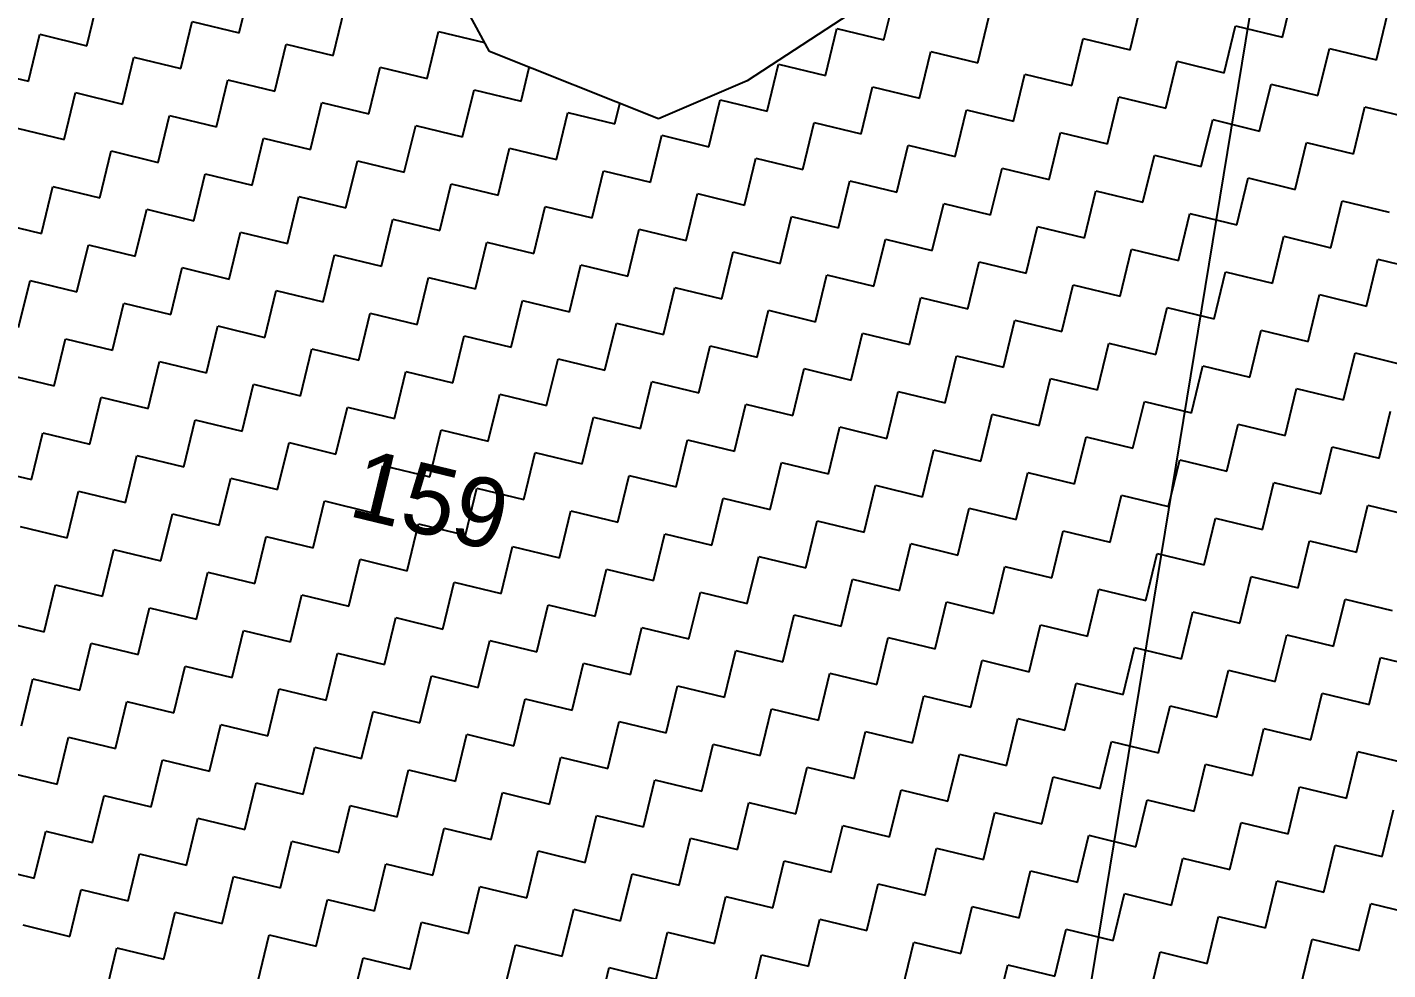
# Model space of a CAD drawing. Header units: metres. Extents: x 280481 to 282563, y 2046849 to 2049468.
# Drawn here: x 281328.6 to 281399.5, y 2048071.5 to 2048120.6 of the extents above; entities that cross this region are included whole.
import ezdxf
from ezdxf.enums import TextEntityAlignment as Align

# ---------------------------------------------------------------- set-up
doc = ezdxf.new("R2010")
doc.units = ezdxf.units.M
for name, color, linetype in [('POLY_HATCH', 12, 'Continuous'), ('POLY_PARCEL', 6, 'Continuous'), ('TEXT_PARCEL', 7, 'Continuous')]:
    doc.layers.add(name, color=color, linetype=linetype)
doc.styles.add('TEXT_MAP', font='')
doc.styles.get('TEXT_MAP').set_extended_font_data('Kruti Dev 050')

msp = doc.modelspace()

# ---------------------------------------------------------------- linework, layer by layer
at = {"layer": 'POLY_HATCH'}
for p, q in [((281352.683, 2048119.329), (281348.645, 2048126.855)), ((281372.253, 2048121.823), (281366.105, 2048117.799)), ((281361.487, 2048115.817), (281352.683, 2048119.329)), ((281366.105, 2048117.799), (281361.487, 2048115.817))]:
    msp.add_line(p, q, dxfattribs=at)
at = {"layer": 'POLY_HATCH', "linetype": 'Continuous'}
for p, q in [((281339.653, 2048120.302), (281340.246, 2048122.749)), ((281393.993, 2048120.082), (281394.586, 2048122.528)), ((281331.721, 2048119.635), (281332.314, 2048122.081)), ((281373.236, 2048119.933), (281373.711, 2048121.892)), ((281386.061, 2048119.414), (281386.654, 2048121.861)), ((281344.546, 2048119.116), (281345.139, 2048121.563)), ((281378.129, 2048118.747), (281378.722, 2048121.193)), ((281398.886, 2048118.896), (281399.479, 2048121.342)), ((281336.614, 2048118.449), (281337.207, 2048120.895)), ((281337.207, 2048120.895), (281339.653, 2048120.302)), ((281349.439, 2048117.93), (281350.032, 2048120.377)), ((281350.032, 2048120.377), (281352.433, 2048119.795)), ((281370.197, 2048118.079), (281370.79, 2048120.526)), ((281370.79, 2048120.526), (281373.236, 2048119.933)), ((281390.954, 2048118.229), (281391.547, 2048120.675)), ((281391.547, 2048120.675), (281393.993, 2048120.082)), ((281328.682, 2048117.781), (281329.275, 2048120.228)), ((281329.275, 2048120.228), (281331.721, 2048119.635)), ((281341.507, 2048117.263), (281342.1, 2048119.709)), ((281342.1, 2048119.709), (281344.546, 2048119.116)), ((281383.022, 2048117.561), (281383.615, 2048120.007)), ((281383.615, 2048120.007), (281386.061, 2048119.414)), ((281333.575, 2048116.595), (281334.168, 2048119.042)), ((281334.168, 2048119.042), (281336.614, 2048118.449)), ((281375.089, 2048116.893), (281375.682, 2048119.34)), ((281375.682, 2048119.34), (281378.129, 2048118.747)), ((281395.847, 2048117.043), (281396.44, 2048119.489)), ((281396.44, 2048119.489), (281398.886, 2048118.896)), ((281326.235, 2048118.374), (281328.682, 2048117.781)), ((281346.4, 2048116.077), (281346.993, 2048118.523)), ((281346.993, 2048118.523), (281349.439, 2048117.93)), ((281354.332, 2048116.744), (281354.758, 2048118.501)), ((281367.157, 2048116.226), (281367.75, 2048118.672)), ((281367.75, 2048118.672), (281370.197, 2048118.079)), ((281387.915, 2048116.375), (281388.508, 2048118.821)), ((281388.508, 2048118.821), (281390.954, 2048118.229)), ((281338.468, 2048115.409), (281339.06, 2048117.856)), ((281339.06, 2048117.856), (281341.507, 2048117.263)), ((281372.05, 2048115.04), (281372.643, 2048117.486)), ((281372.643, 2048117.486), (281375.089, 2048116.893)), ((281379.982, 2048115.708), (281380.575, 2048118.154)), ((281380.575, 2048118.154), (281383.022, 2048117.561)), ((281392.807, 2048115.189), (281393.4, 2048117.636)), ((281393.4, 2048117.636), (281395.847, 2048117.043)), ((281330.535, 2048114.742), (281331.128, 2048117.188)), ((281331.128, 2048117.188), (281333.575, 2048116.595)), ((281351.293, 2048114.891), (281351.886, 2048117.337)), ((281351.886, 2048117.337), (281354.332, 2048116.744)), ((281364.118, 2048114.373), (281364.711, 2048116.819)), ((281364.711, 2048116.819), (281367.157, 2048116.226)), ((281384.875, 2048114.522), (281385.468, 2048116.968)), ((281385.468, 2048116.968), (281387.915, 2048116.375)), ((281343.36, 2048114.223), (281343.953, 2048116.67)), ((281343.953, 2048116.67), (281346.4, 2048116.077)), ((281356.185, 2048113.705), (281356.778, 2048116.151)), ((281356.778, 2048116.151), (281359.225, 2048115.558)), ((281359.225, 2048115.558), (281359.481, 2048116.617)), ((281376.943, 2048113.854), (281377.536, 2048116.301)), ((281377.536, 2048116.301), (281379.982, 2048115.708)), ((281397.7, 2048114.003), (281398.293, 2048116.45)), ((281398.293, 2048116.45), (281400.74, 2048115.857)), ((281335.428, 2048113.556), (281336.021, 2048116.002)), ((281336.021, 2048116.002), (281338.468, 2048115.409)), ((281348.253, 2048113.038), (281348.846, 2048115.484)), ((281348.846, 2048115.484), (281351.293, 2048114.891)), ((281369.011, 2048113.187), (281369.604, 2048115.633)), ((281369.604, 2048115.633), (281372.05, 2048115.04)), ((281389.768, 2048113.336), (281390.361, 2048115.782)), ((281390.361, 2048115.782), (281392.807, 2048115.189)), ((281328.089, 2048115.335), (281330.535, 2048114.742)), ((281340.321, 2048112.37), (281340.914, 2048114.816)), ((281340.914, 2048114.816), (281343.36, 2048114.223)), ((281361.078, 2048112.519), (281361.671, 2048114.966)), ((281361.671, 2048114.966), (281364.118, 2048114.373)), ((281381.836, 2048112.668), (281382.429, 2048115.115)), ((281382.429, 2048115.115), (281384.875, 2048114.522)), ((281332.389, 2048111.703), (281332.982, 2048114.149)), ((281332.982, 2048114.149), (281335.428, 2048113.556)), ((281353.146, 2048111.852), (281353.739, 2048114.298)), ((281353.739, 2048114.298), (281356.185, 2048113.705)), ((281373.903, 2048112.001), (281374.496, 2048114.447)), ((281374.496, 2048114.447), (281376.943, 2048113.854)), ((281386.729, 2048111.482), (281387.322, 2048113.929)), ((281387.322, 2048113.929), (281389.768, 2048113.336)), ((281394.661, 2048112.15), (281395.254, 2048114.596)), ((281395.254, 2048114.596), (281397.7, 2048114.003)), ((281345.214, 2048111.184), (281345.807, 2048113.631)), ((281345.807, 2048113.631), (281348.253, 2048113.038)), ((281365.971, 2048111.333), (281366.564, 2048113.78)), ((281366.564, 2048113.78), (281369.011, 2048113.187)), ((281378.796, 2048110.815), (281379.389, 2048113.261)), ((281379.389, 2048113.261), (281381.836, 2048112.668)), ((281337.282, 2048110.517), (281337.875, 2048112.963)), ((281337.875, 2048112.963), (281340.321, 2048112.37)), ((281358.039, 2048110.666), (281358.632, 2048113.112)), ((281358.632, 2048113.112), (281361.078, 2048112.519)), ((281370.864, 2048110.147), (281371.457, 2048112.594)), ((281371.457, 2048112.594), (281373.903, 2048112.001)), ((281391.621, 2048110.296), (281392.214, 2048112.743)), ((281392.214, 2048112.743), (281394.661, 2048112.15)), ((281329.349, 2048109.849), (281329.942, 2048112.295)), ((281329.942, 2048112.295), (281332.389, 2048111.703)), ((281350.107, 2048109.998), (281350.7, 2048112.445)), ((281350.7, 2048112.445), (281353.146, 2048111.852)), ((281362.932, 2048109.48), (281363.525, 2048111.926)), ((281363.525, 2048111.926), (281365.971, 2048111.333)), ((281383.689, 2048109.629), (281384.282, 2048112.075)), ((281384.282, 2048112.075), (281386.729, 2048111.482)), ((281334.242, 2048108.663), (281334.835, 2048111.11)), ((281334.835, 2048111.11), (281337.282, 2048110.517)), ((281342.174, 2048109.331), (281342.767, 2048111.777)), ((281342.767, 2048111.777), (281345.214, 2048111.184)), ((281355, 2048108.812), (281355.593, 2048111.259)), ((281355.593, 2048111.259), (281358.039, 2048110.666)), ((281375.757, 2048108.961), (281376.35, 2048111.408)), ((281376.35, 2048111.408), (281378.796, 2048110.815)), ((281396.514, 2048109.11), (281397.107, 2048111.557)), ((281397.107, 2048111.557), (281399.554, 2048110.964)), ((281326.903, 2048110.442), (281329.349, 2048109.849)), ((281347.067, 2048108.145), (281347.66, 2048110.591)), ((281347.66, 2048110.591), (281350.107, 2048109.998)), ((281367.825, 2048108.294), (281368.418, 2048110.74)), ((281368.418, 2048110.74), (281370.864, 2048110.147)), ((281388.582, 2048108.443), (281389.175, 2048110.889)), ((281389.175, 2048110.889), (281391.621, 2048110.296)), ((281339.135, 2048107.477), (281339.728, 2048109.924)), ((281339.728, 2048109.924), (281342.174, 2048109.331)), ((281359.892, 2048107.626), (281360.485, 2048110.073)), ((281360.485, 2048110.073), (281362.932, 2048109.48)), ((281380.65, 2048107.775), (281381.243, 2048110.222)), ((281381.243, 2048110.222), (281383.689, 2048109.629)), ((281393.475, 2048107.257), (281394.068, 2048109.703)), ((281394.068, 2048109.703), (281396.514, 2048109.11)), ((281331.203, 2048106.81), (281331.796, 2048109.256)), ((281331.796, 2048109.256), (281334.242, 2048108.663)), ((281351.96, 2048106.959), (281352.553, 2048109.405)), ((281352.553, 2048109.405), (281355, 2048108.812)), ((281372.718, 2048107.108), (281373.311, 2048109.554)), ((281373.311, 2048109.554), (281375.757, 2048108.961)), ((281385.543, 2048106.589), (281386.136, 2048109.036)), ((281386.136, 2048109.036), (281388.582, 2048108.443)), ((281344.028, 2048106.291), (281344.621, 2048108.738)), ((281344.621, 2048108.738), (281347.067, 2048108.145)), ((281364.785, 2048106.44), (281365.378, 2048108.887)), ((281365.378, 2048108.887), (281367.825, 2048108.294)), ((281377.61, 2048105.922), (281378.203, 2048108.368)), ((281378.203, 2048108.368), (281380.65, 2048107.775)), ((281398.368, 2048106.071), (281398.961, 2048108.517)), ((281398.961, 2048108.517), (281401.407, 2048107.924)), ((281336.096, 2048105.624), (281336.689, 2048108.07)), ((281336.689, 2048108.07), (281339.135, 2048107.477)), ((281348.921, 2048105.105), (281349.514, 2048107.552)), ((281349.514, 2048107.552), (281351.96, 2048106.959)), ((281356.853, 2048105.773), (281357.446, 2048108.219)), ((281357.446, 2048108.219), (281359.892, 2048107.626)), ((281369.678, 2048105.254), (281370.271, 2048107.701)), ((281370.271, 2048107.701), (281372.718, 2048107.108)), ((281390.436, 2048105.403), (281391.028, 2048107.85)), ((281391.028, 2048107.85), (281393.475, 2048107.257)), ((281328.163, 2048104.956), (281328.756, 2048107.403)), ((281328.756, 2048107.403), (281331.203, 2048106.81)), ((281340.988, 2048104.438), (281341.581, 2048106.884)), ((281341.581, 2048106.884), (281344.028, 2048106.291)), ((281361.746, 2048104.587), (281362.339, 2048107.033)), ((281362.339, 2048107.033), (281364.785, 2048106.44)), ((281382.503, 2048104.736), (281383.096, 2048107.182)), ((281383.096, 2048107.182), (281385.543, 2048106.589)), ((281333.056, 2048103.77), (281333.649, 2048106.217)), ((281333.649, 2048106.217), (281336.096, 2048105.624)), ((281353.814, 2048103.919), (281354.407, 2048106.366)), ((281354.407, 2048106.366), (281356.853, 2048105.773)), ((281374.571, 2048104.068), (281375.164, 2048106.515)), ((281375.164, 2048106.515), (281377.61, 2048105.922)), ((281395.328, 2048104.217), (281395.921, 2048106.664)), ((281395.921, 2048106.664), (281398.368, 2048106.071)), ((281345.881, 2048103.252), (281346.474, 2048105.698)), ((281346.474, 2048105.698), (281348.921, 2048105.105)), ((281366.639, 2048103.401), (281367.232, 2048105.847)), ((281367.232, 2048105.847), (281369.678, 2048105.254)), ((281387.396, 2048103.55), (281387.989, 2048105.996)), ((281387.989, 2048105.996), (281390.436, 2048105.403)), ((281337.949, 2048102.584), (281338.542, 2048105.031)), ((281338.542, 2048105.031), (281340.988, 2048104.438)), ((281358.706, 2048102.733), (281359.299, 2048105.18)), ((281359.299, 2048105.18), (281361.746, 2048104.587)), ((281379.464, 2048102.882), (281380.057, 2048105.329)), ((281380.057, 2048105.329), (281382.503, 2048104.736)), ((281392.289, 2048102.364), (281392.882, 2048104.81)), ((281392.882, 2048104.81), (281395.328, 2048104.217)), ((281330.017, 2048101.917), (281330.61, 2048104.363)), ((281330.61, 2048104.363), (281333.056, 2048103.77)), ((281350.774, 2048102.066), (281351.367, 2048104.512)), ((281351.367, 2048104.512), (281353.814, 2048103.919)), ((281371.532, 2048102.215), (281372.125, 2048104.661)), ((281372.125, 2048104.661), (281374.571, 2048104.068)), ((281384.357, 2048101.696), (281384.95, 2048104.143)), ((281384.95, 2048104.143), (281387.396, 2048103.55)), ((281342.842, 2048101.398), (281343.435, 2048103.845)), ((281343.435, 2048103.845), (281345.881, 2048103.252)), ((281355.667, 2048100.88), (281356.26, 2048103.326)), ((281356.26, 2048103.326), (281358.706, 2048102.733)), ((281363.599, 2048101.547), (281364.192, 2048103.994)), ((281364.192, 2048103.994), (281366.639, 2048103.401)), ((281376.424, 2048101.029), (281377.017, 2048103.475)), ((281377.017, 2048103.475), (281379.464, 2048102.882)), ((281397.182, 2048101.178), (281397.775, 2048103.624)), ((281397.775, 2048103.624), (281400.221, 2048103.031)), ((281334.91, 2048100.731), (281335.503, 2048103.177)), ((281335.503, 2048103.177), (281337.949, 2048102.584)), ((281347.735, 2048100.212), (281348.328, 2048102.659)), ((281348.328, 2048102.659), (281350.774, 2048102.066)), ((281368.492, 2048100.361), (281369.085, 2048102.808)), ((281369.085, 2048102.808), (281371.532, 2048102.215)), ((281389.25, 2048100.511), (281389.843, 2048102.957)), ((281389.843, 2048102.957), (281392.289, 2048102.364)), ((281327.57, 2048102.51), (281330.017, 2048101.917)), ((281339.803, 2048099.545), (281340.395, 2048101.991)), ((281340.395, 2048101.991), (281342.842, 2048101.398)), ((281360.56, 2048099.694), (281361.153, 2048102.14)), ((281361.153, 2048102.14), (281363.599, 2048101.547)), ((281381.317, 2048099.843), (281381.91, 2048102.289)), ((281381.91, 2048102.289), (281384.357, 2048101.696)), ((281331.87, 2048098.877), (281332.463, 2048101.324)), ((281332.463, 2048101.324), (281334.91, 2048100.731)), ((281352.628, 2048099.026), (281353.221, 2048101.473)), ((281353.221, 2048101.473), (281355.667, 2048100.88)), ((281373.385, 2048099.176), (281373.978, 2048101.622)), ((281373.978, 2048101.622), (281376.424, 2048101.029)), ((281394.142, 2048099.325), (281394.735, 2048101.771)), ((281394.735, 2048101.771), (281397.182, 2048101.178)), ((281344.695, 2048098.359), (281345.288, 2048100.805)), ((281345.288, 2048100.805), (281347.735, 2048100.212)), ((281365.453, 2048098.508), (281366.046, 2048100.954)), ((281366.046, 2048100.954), (281368.492, 2048100.361)), ((281386.21, 2048098.657), (281386.803, 2048101.104)), ((281386.803, 2048101.104), (281389.25, 2048100.511)), ((281399.035, 2048098.139), (281399.628, 2048100.585)), ((281336.763, 2048097.691), (281337.356, 2048100.138)), ((281337.356, 2048100.138), (281339.803, 2048099.545)), ((281357.521, 2048097.841), (281358.113, 2048100.287)), ((281358.113, 2048100.287), (281360.56, 2048099.694)), ((281370.346, 2048097.322), (281370.939, 2048099.768)), ((281370.939, 2048099.768), (281373.385, 2048099.176)), ((281378.278, 2048097.99), (281378.871, 2048100.436)), ((281378.871, 2048100.436), (281381.317, 2048099.843)), ((281391.103, 2048097.471), (281391.696, 2048099.918)), ((281391.696, 2048099.918), (281394.142, 2048099.325)), ((281328.831, 2048097.024), (281329.424, 2048099.47)), ((281329.424, 2048099.47), (281331.87, 2048098.877)), ((281349.588, 2048097.173), (281350.181, 2048099.619)), ((281350.181, 2048099.619), (281352.628, 2048099.026)), ((281362.413, 2048096.655), (281363.006, 2048099.101)), ((281363.006, 2048099.101), (281365.453, 2048098.508)), ((281383.171, 2048096.804), (281383.764, 2048099.25)), ((281383.764, 2048099.25), (281386.21, 2048098.657)), ((281341.656, 2048096.505), (281342.249, 2048098.952)), ((281342.249, 2048098.952), (281344.695, 2048098.359)), ((281354.481, 2048095.987), (281355.074, 2048098.433)), ((281355.074, 2048098.433), (281357.521, 2048097.841)), ((281375.238, 2048096.136), (281375.831, 2048098.583)), ((281375.831, 2048098.583), (281378.278, 2048097.99)), ((281395.996, 2048096.285), (281396.589, 2048098.732)), ((281396.589, 2048098.732), (281399.035, 2048098.139)), ((281333.724, 2048095.838), (281334.317, 2048098.284)), ((281334.317, 2048098.284), (281336.763, 2048097.691)), ((281346.549, 2048095.32), (281347.142, 2048097.766)), ((281347.142, 2048097.766), (281349.588, 2048097.173)), ((281367.306, 2048095.469), (281367.899, 2048097.915)), ((281367.899, 2048097.915), (281370.346, 2048097.322)), ((281388.064, 2048095.618), (281388.657, 2048098.064)), ((281388.657, 2048098.064), (281391.103, 2048097.471)), ((281326.384, 2048097.617), (281328.831, 2048097.024)), ((281338.617, 2048094.652), (281339.21, 2048097.098)), ((281339.21, 2048097.098), (281341.656, 2048096.505)), ((281359.374, 2048094.801), (281359.967, 2048097.248)), ((281359.967, 2048097.248), (281362.413, 2048096.655)), ((281380.131, 2048094.95), (281380.724, 2048097.397)), ((281380.724, 2048097.397), (281383.171, 2048096.804)), ((281330.684, 2048093.985), (281331.277, 2048096.431)), ((281331.277, 2048096.431), (281333.724, 2048095.838)), ((281351.442, 2048094.134), (281352.035, 2048096.58)), ((281352.035, 2048096.58), (281354.481, 2048095.987)), ((281372.199, 2048094.283), (281372.792, 2048096.729)), ((281372.792, 2048096.729), (281375.238, 2048096.136)), ((281385.024, 2048093.764), (281385.617, 2048096.211)), ((281385.617, 2048096.211), (281388.064, 2048095.618)), ((281392.956, 2048094.432), (281393.549, 2048096.878)), ((281393.549, 2048096.878), (281395.996, 2048096.285)), ((281343.509, 2048093.466), (281344.102, 2048095.913)), ((281344.102, 2048095.913), (281346.549, 2048095.32)), ((281364.267, 2048093.615), (281364.86, 2048096.062)), ((281364.86, 2048096.062), (281367.306, 2048095.469)), ((281377.092, 2048093.097), (281377.685, 2048095.543)), ((281377.685, 2048095.543), (281380.131, 2048094.95)), ((281397.849, 2048093.246), (281398.442, 2048095.692)), ((281398.442, 2048095.692), (281400.889, 2048095.099)), ((281335.577, 2048092.799), (281336.17, 2048095.245)), ((281336.17, 2048095.245), (281338.617, 2048094.652)), ((281356.335, 2048092.948), (281356.928, 2048095.394)), ((281356.928, 2048095.394), (281359.374, 2048094.801)), ((281369.16, 2048092.429), (281369.753, 2048094.876)), ((281369.753, 2048094.876), (281372.199, 2048094.283)), ((281389.917, 2048092.578), (281390.51, 2048095.025)), ((281390.51, 2048095.025), (281392.956, 2048094.432)), ((281328.238, 2048094.578), (281330.684, 2048093.985)), ((281348.402, 2048092.28), (281348.995, 2048094.727)), ((281348.995, 2048094.727), (281351.442, 2048094.134)), ((281361.227, 2048091.762), (281361.82, 2048094.208)), ((281361.82, 2048094.208), (281364.267, 2048093.615)), ((281381.985, 2048091.911), (281382.578, 2048094.357)), ((281382.578, 2048094.357), (281385.024, 2048093.764)), ((281332.538, 2048090.945), (281333.131, 2048093.392)), ((281333.131, 2048093.392), (281335.577, 2048092.799)), ((281340.47, 2048091.613), (281341.063, 2048094.059)), ((281341.063, 2048094.059), (281343.509, 2048093.466)), ((281353.295, 2048091.094), (281353.888, 2048093.541)), ((281353.888, 2048093.541), (281356.335, 2048092.948)), ((281374.053, 2048091.243), (281374.646, 2048093.69)), ((281374.646, 2048093.69), (281377.092, 2048093.097)), ((281394.81, 2048091.392), (281395.403, 2048093.839)), ((281395.403, 2048093.839), (281397.849, 2048093.246)), ((281345.363, 2048090.427), (281345.956, 2048092.873)), ((281345.956, 2048092.873), (281348.402, 2048092.28)), ((281366.12, 2048090.576), (281366.713, 2048093.022)), ((281366.713, 2048093.022), (281369.16, 2048092.429)), ((281386.878, 2048090.725), (281387.471, 2048093.171)), ((281387.471, 2048093.171), (281389.917, 2048092.578)), ((281337.431, 2048089.759), (281338.024, 2048092.206)), ((281338.024, 2048092.206), (281340.47, 2048091.613)), ((281358.188, 2048089.908), (281358.781, 2048092.355)), ((281358.781, 2048092.355), (281361.227, 2048091.762)), ((281378.945, 2048090.057), (281379.538, 2048092.504)), ((281379.538, 2048092.504), (281381.985, 2048091.911)), ((281391.771, 2048089.539), (281392.363, 2048091.985)), ((281392.363, 2048091.985), (281394.81, 2048091.392)), ((281329.498, 2048089.092), (281330.091, 2048091.538)), ((281330.091, 2048091.538), (281332.538, 2048090.945)), ((281350.256, 2048089.241), (281350.849, 2048091.687)), ((281350.849, 2048091.687), (281353.295, 2048091.094)), ((281371.013, 2048089.39), (281371.606, 2048091.836)), ((281371.606, 2048091.836), (281374.053, 2048091.243)), ((281383.838, 2048088.871), (281384.431, 2048091.318)), ((281384.431, 2048091.318), (281386.878, 2048090.725)), ((281342.323, 2048088.573), (281342.916, 2048091.02)), ((281342.916, 2048091.02), (281345.363, 2048090.427)), ((281363.081, 2048088.722), (281363.674, 2048091.169)), ((281363.674, 2048091.169), (281366.12, 2048090.576)), ((281375.906, 2048088.204), (281376.499, 2048090.65)), ((281376.499, 2048090.65), (281378.945, 2048090.057)), ((281396.663, 2048088.353), (281397.256, 2048090.799)), ((281397.256, 2048090.799), (281399.703, 2048090.206)), ((281334.391, 2048087.906), (281334.984, 2048090.352)), ((281334.984, 2048090.352), (281337.431, 2048089.759)), ((281347.216, 2048087.387), (281347.809, 2048089.834)), ((281347.809, 2048089.834), (281350.256, 2048089.241)), ((281355.149, 2048088.055), (281355.742, 2048090.501)), ((281355.742, 2048090.501), (281358.188, 2048089.908)), ((281367.974, 2048087.536), (281368.567, 2048089.983)), ((281368.567, 2048089.983), (281371.013, 2048089.39)), ((281388.731, 2048087.685), (281389.324, 2048090.132)), ((281389.324, 2048090.132), (281391.771, 2048089.539)), ((281327.052, 2048089.685), (281329.498, 2048089.092)), ((281339.284, 2048086.72), (281339.877, 2048089.166)), ((281339.877, 2048089.166), (281342.323, 2048088.573)), ((281360.041, 2048086.869), (281360.634, 2048089.315)), ((281360.634, 2048089.315), (281363.081, 2048088.722)), ((281380.799, 2048087.018), (281381.392, 2048089.464)), ((281381.392, 2048089.464), (281383.838, 2048088.871)), ((281331.352, 2048086.052), (281331.945, 2048088.499)), ((281331.945, 2048088.499), (281334.391, 2048087.906)), ((281352.109, 2048086.201), (281352.702, 2048088.648)), ((281352.702, 2048088.648), (281355.149, 2048088.055)), ((281372.867, 2048086.35), (281373.46, 2048088.797)), ((281373.46, 2048088.797), (281375.906, 2048088.204)), ((281393.624, 2048086.499), (281394.217, 2048088.946)), ((281394.217, 2048088.946), (281396.663, 2048088.353)), ((281344.177, 2048085.534), (281344.77, 2048087.98)), ((281344.77, 2048087.98), (281347.216, 2048087.387)), ((281364.934, 2048085.683), (281365.527, 2048088.129)), ((281365.527, 2048088.129), (281367.974, 2048087.536)), ((281385.692, 2048085.832), (281386.285, 2048088.278)), ((281386.285, 2048088.278), (281388.731, 2048087.685)), ((281398.517, 2048085.314), (281399.11, 2048087.76)), ((281399.11, 2048087.76), (281401.556, 2048087.167)), ((281336.245, 2048084.866), (281336.838, 2048087.313)), ((281336.838, 2048087.313), (281339.284, 2048086.72)), ((281357.002, 2048085.015), (281357.595, 2048087.462)), ((281357.595, 2048087.462), (281360.041, 2048086.869)), ((281377.759, 2048085.164), (281378.352, 2048087.611)), ((281378.352, 2048087.611), (281380.799, 2048087.018)), ((281390.585, 2048084.646), (281391.178, 2048087.092)), ((281391.178, 2048087.092), (281393.624, 2048086.499)), ((281328.312, 2048084.199), (281328.905, 2048086.645)), ((281328.905, 2048086.645), (281331.352, 2048086.052)), ((281349.07, 2048084.348), (281349.663, 2048086.794)), ((281349.663, 2048086.794), (281352.109, 2048086.201)), ((281369.827, 2048084.497), (281370.42, 2048086.943)), ((281370.42, 2048086.943), (281372.867, 2048086.35)), ((281382.652, 2048083.978), (281383.245, 2048086.425)), ((281383.245, 2048086.425), (281385.692, 2048085.832)), ((281341.138, 2048083.68), (281341.731, 2048086.127)), ((281341.731, 2048086.127), (281344.177, 2048085.534)), ((281353.963, 2048083.162), (281354.556, 2048085.608)), ((281354.556, 2048085.608), (281357.002, 2048085.015)), ((281361.895, 2048083.829), (281362.488, 2048086.276)), ((281362.488, 2048086.276), (281364.934, 2048085.683)), ((281374.72, 2048083.311), (281375.313, 2048085.757)), ((281375.313, 2048085.757), (281377.759, 2048085.164)), ((281395.477, 2048083.46), (281396.07, 2048085.906)), ((281396.07, 2048085.906), (281398.517, 2048085.314)), ((281333.205, 2048083.013), (281333.798, 2048085.459)), ((281333.798, 2048085.459), (281336.245, 2048084.866)), ((281346.03, 2048082.494), (281346.623, 2048084.941)), ((281346.623, 2048084.941), (281349.07, 2048084.348)), ((281366.788, 2048082.643), (281367.381, 2048085.09)), ((281367.381, 2048085.09), (281369.827, 2048084.497)), ((281387.545, 2048082.793), (281388.138, 2048085.239)), ((281388.138, 2048085.239), (281390.585, 2048084.646)), ((281338.098, 2048081.827), (281338.691, 2048084.273)), ((281338.691, 2048084.273), (281341.138, 2048083.68)), ((281358.856, 2048081.976), (281359.448, 2048084.422)), ((281359.448, 2048084.422), (281361.895, 2048083.829)), ((281379.613, 2048082.125), (281380.206, 2048084.571)), ((281380.206, 2048084.571), (281382.652, 2048083.978)), ((281330.166, 2048081.159), (281330.759, 2048083.606)), ((281330.759, 2048083.606), (281333.205, 2048083.013)), ((281350.923, 2048081.308), (281351.516, 2048083.755)), ((281351.516, 2048083.755), (281353.963, 2048083.162)), ((281371.681, 2048081.458), (281372.274, 2048083.904)), ((281372.274, 2048083.904), (281374.72, 2048083.311)), ((281392.438, 2048081.607), (281393.031, 2048084.053)), ((281393.031, 2048084.053), (281395.477, 2048083.46)), ((281342.991, 2048080.641), (281343.584, 2048083.087)), ((281343.584, 2048083.087), (281346.03, 2048082.494)), ((281363.748, 2048080.79), (281364.341, 2048083.236)), ((281364.341, 2048083.236), (281366.788, 2048082.643)), ((281384.506, 2048080.939), (281385.099, 2048083.386)), ((281385.099, 2048083.386), (281387.545, 2048082.793)), ((281397.331, 2048080.421), (281397.924, 2048082.867)), ((281397.924, 2048082.867), (281400.37, 2048082.274)), ((281335.059, 2048079.973), (281335.652, 2048082.42)), ((281335.652, 2048082.42), (281338.098, 2048081.827)), ((281355.816, 2048080.123), (281356.409, 2048082.569)), ((281356.409, 2048082.569), (281358.856, 2048081.976)), ((281368.641, 2048079.604), (281369.234, 2048082.051)), ((281369.234, 2048082.051), (281371.681, 2048081.458)), ((281376.574, 2048080.272), (281377.166, 2048082.718)), ((281377.166, 2048082.718), (281379.613, 2048082.125)), ((281389.399, 2048079.753), (281389.992, 2048082.2)), ((281389.992, 2048082.2), (281392.438, 2048081.607)), ((281327.719, 2048081.752), (281330.166, 2048081.159)), ((281347.884, 2048079.455), (281348.477, 2048081.901)), ((281348.477, 2048081.901), (281350.923, 2048081.308)), ((281360.709, 2048078.937), (281361.302, 2048081.383)), ((281361.302, 2048081.383), (281363.748, 2048080.79)), ((281381.466, 2048079.086), (281382.059, 2048081.532)), ((281382.059, 2048081.532), (281384.506, 2048080.939)), ((281339.952, 2048078.788), (281340.545, 2048081.234)), ((281340.545, 2048081.234), (281342.991, 2048080.641)), ((281352.777, 2048078.269), (281353.37, 2048080.715)), ((281353.37, 2048080.715), (281355.816, 2048080.123)), ((281373.534, 2048078.418), (281374.127, 2048080.865)), ((281374.127, 2048080.865), (281376.574, 2048080.272)), ((281394.291, 2048078.567), (281394.884, 2048081.014)), ((281394.884, 2048081.014), (281397.331, 2048080.421)), ((281332.019, 2048078.12), (281332.612, 2048080.566)), ((281332.612, 2048080.566), (281335.059, 2048079.973)), ((281344.844, 2048077.602), (281345.437, 2048080.048)), ((281345.437, 2048080.048), (281347.884, 2048079.455)), ((281365.602, 2048077.751), (281366.195, 2048080.197)), ((281366.195, 2048080.197), (281368.641, 2048079.604)), ((281386.359, 2048077.9), (281386.952, 2048080.346)), ((281386.952, 2048080.346), (281389.399, 2048079.753)), ((281336.912, 2048076.934), (281337.505, 2048079.38)), ((281337.505, 2048079.38), (281339.952, 2048078.788)), ((281357.67, 2048077.083), (281358.263, 2048079.53)), ((281358.263, 2048079.53), (281360.709, 2048078.937)), ((281378.427, 2048077.232), (281379.02, 2048079.679)), ((281379.02, 2048079.679), (281381.466, 2048079.086)), ((281399.184, 2048077.381), (281399.777, 2048079.828)), ((281328.98, 2048076.267), (281329.573, 2048078.713)), ((281329.573, 2048078.713), (281332.019, 2048078.12)), ((281349.737, 2048076.416), (281350.33, 2048078.862)), ((281350.33, 2048078.862), (281352.777, 2048078.269)), ((281370.495, 2048076.565), (281371.088, 2048079.011)), ((281371.088, 2048079.011), (281373.534, 2048078.418)), ((281383.32, 2048076.046), (281383.913, 2048078.493)), ((281383.913, 2048078.493), (281386.359, 2048077.9)), ((281391.252, 2048076.714), (281391.845, 2048079.16)), ((281391.845, 2048079.16), (281394.291, 2048078.567)), ((281341.805, 2048075.748), (281342.398, 2048078.195)), ((281342.398, 2048078.195), (281344.844, 2048077.602)), ((281362.562, 2048075.897), (281363.155, 2048078.344)), ((281363.155, 2048078.344), (281365.602, 2048077.751)), ((281375.388, 2048075.379), (281375.981, 2048077.825)), ((281375.981, 2048077.825), (281378.427, 2048077.232)), ((281396.145, 2048075.528), (281396.738, 2048077.974)), ((281396.738, 2048077.974), (281399.184, 2048077.381)), ((281333.873, 2048075.081), (281334.466, 2048077.527)), ((281334.466, 2048077.527), (281336.912, 2048076.934)), ((281354.63, 2048075.23), (281355.223, 2048077.676)), ((281355.223, 2048077.676), (281357.67, 2048077.083)), ((281367.455, 2048074.711), (281368.048, 2048077.158)), ((281368.048, 2048077.158), (281370.495, 2048076.565)), ((281388.213, 2048074.86), (281388.806, 2048077.307)), ((281388.806, 2048077.307), (281391.252, 2048076.714)), ((281326.533, 2048076.86), (281328.98, 2048076.267)), ((281346.698, 2048074.562), (281347.291, 2048077.009)), ((281347.291, 2048077.009), (281349.737, 2048076.416)), ((281359.523, 2048074.044), (281360.116, 2048076.49)), ((281360.116, 2048076.49), (281362.562, 2048075.897)), ((281380.28, 2048074.193), (281380.873, 2048076.639)), ((281380.873, 2048076.639), (281383.32, 2048076.046)), ((281330.833, 2048073.227), (281331.426, 2048075.674)), ((281331.426, 2048075.674), (281333.873, 2048075.081)), ((281338.766, 2048073.895), (281339.359, 2048076.341)), ((281339.359, 2048076.341), (281341.805, 2048075.748)), ((281351.591, 2048073.376), (281352.184, 2048075.823)), ((281352.184, 2048075.823), (281354.63, 2048075.23)), ((281372.348, 2048073.525), (281372.941, 2048075.972)), ((281372.941, 2048075.972), (281375.388, 2048075.379)), ((281393.106, 2048073.674), (281393.699, 2048076.121)), ((281393.699, 2048076.121), (281396.145, 2048075.528)), ((281343.658, 2048072.709), (281344.251, 2048075.155)), ((281344.251, 2048075.155), (281346.698, 2048074.562)), ((281364.416, 2048072.858), (281365.009, 2048075.304)), ((281365.009, 2048075.304), (281367.455, 2048074.711)), ((281385.173, 2048073.007), (281385.766, 2048075.453)), ((281385.766, 2048075.453), (281388.213, 2048074.86)), ((281335.726, 2048072.041), (281336.319, 2048074.488)), ((281336.319, 2048074.488), (281338.766, 2048073.895)), ((281356.484, 2048072.19), (281357.077, 2048074.637)), ((281357.077, 2048074.637), (281359.523, 2048074.044)), ((281377.241, 2048072.339), (281377.834, 2048074.786)), ((281377.834, 2048074.786), (281380.28, 2048074.193)), ((281390.066, 2048071.821), (281390.659, 2048074.267)), ((281390.659, 2048074.267), (281393.106, 2048073.674)), ((281397.998, 2048072.488), (281398.591, 2048074.935)), ((281398.591, 2048074.935), (281401.038, 2048074.342)), ((281328.387, 2048073.82), (281330.833, 2048073.227)), ((281348.551, 2048071.523), (281349.144, 2048073.969)), ((281349.144, 2048073.969), (281351.591, 2048073.376)), ((281369.309, 2048071.672), (281369.902, 2048074.118)), ((281369.902, 2048074.118), (281372.348, 2048073.525)), ((281382.134, 2048071.153), (281382.727, 2048073.6)), ((281382.727, 2048073.6), (281385.173, 2048073.007)), ((281340.619, 2048070.855), (281341.212, 2048073.302)), ((281341.212, 2048073.302), (281343.658, 2048072.709)), ((281361.376, 2048071.004), (281361.969, 2048073.451)), ((281361.969, 2048073.451), (281364.416, 2048072.858)), ((281374.202, 2048070.486), (281374.795, 2048072.932)), ((281374.795, 2048072.932), (281377.241, 2048072.339)), ((281394.959, 2048070.635), (281395.552, 2048073.081)), ((281395.552, 2048073.081), (281397.998, 2048072.488)), ((281332.687, 2048070.188), (281333.28, 2048072.634)), ((281333.28, 2048072.634), (281335.726, 2048072.041)), ((281345.512, 2048069.669), (281346.105, 2048072.116)), ((281346.105, 2048072.116), (281348.551, 2048071.523)), ((281353.444, 2048070.337), (281354.037, 2048072.783)), ((281354.037, 2048072.783), (281356.484, 2048072.19)), ((281366.269, 2048069.818), (281366.862, 2048072.265)), ((281366.862, 2048072.265), (281369.309, 2048071.672)), ((281387.027, 2048069.967), (281387.62, 2048072.414)), ((281387.62, 2048072.414), (281390.066, 2048071.821)), ((281358.337, 2048069.151), (281358.93, 2048071.597)), ((281358.93, 2048071.597), (281361.376, 2048071.004)), ((281379.094, 2048069.3), (281379.687, 2048071.746)), ((281379.687, 2048071.746), (281382.134, 2048071.153))]:
    msp.add_line(p, q, dxfattribs=at)
at = {"layer": 'POLY_PARCEL'}
msp.add_line((281383.734, 2048069.046), (281394.093, 2048132.127), dxfattribs=at)

# ---------------------------------------------------------------- texts
at = {"layer": 'TEXT_PARCEL', "style": 'TEXT_MAP'}
msp.add_text('159', height=3.6249, rotation=346.3752, dxfattribs=at).set_placement((281349.183, 2048094.205), align=Align.CENTER)

doc.saveas('drawing.dxf')
